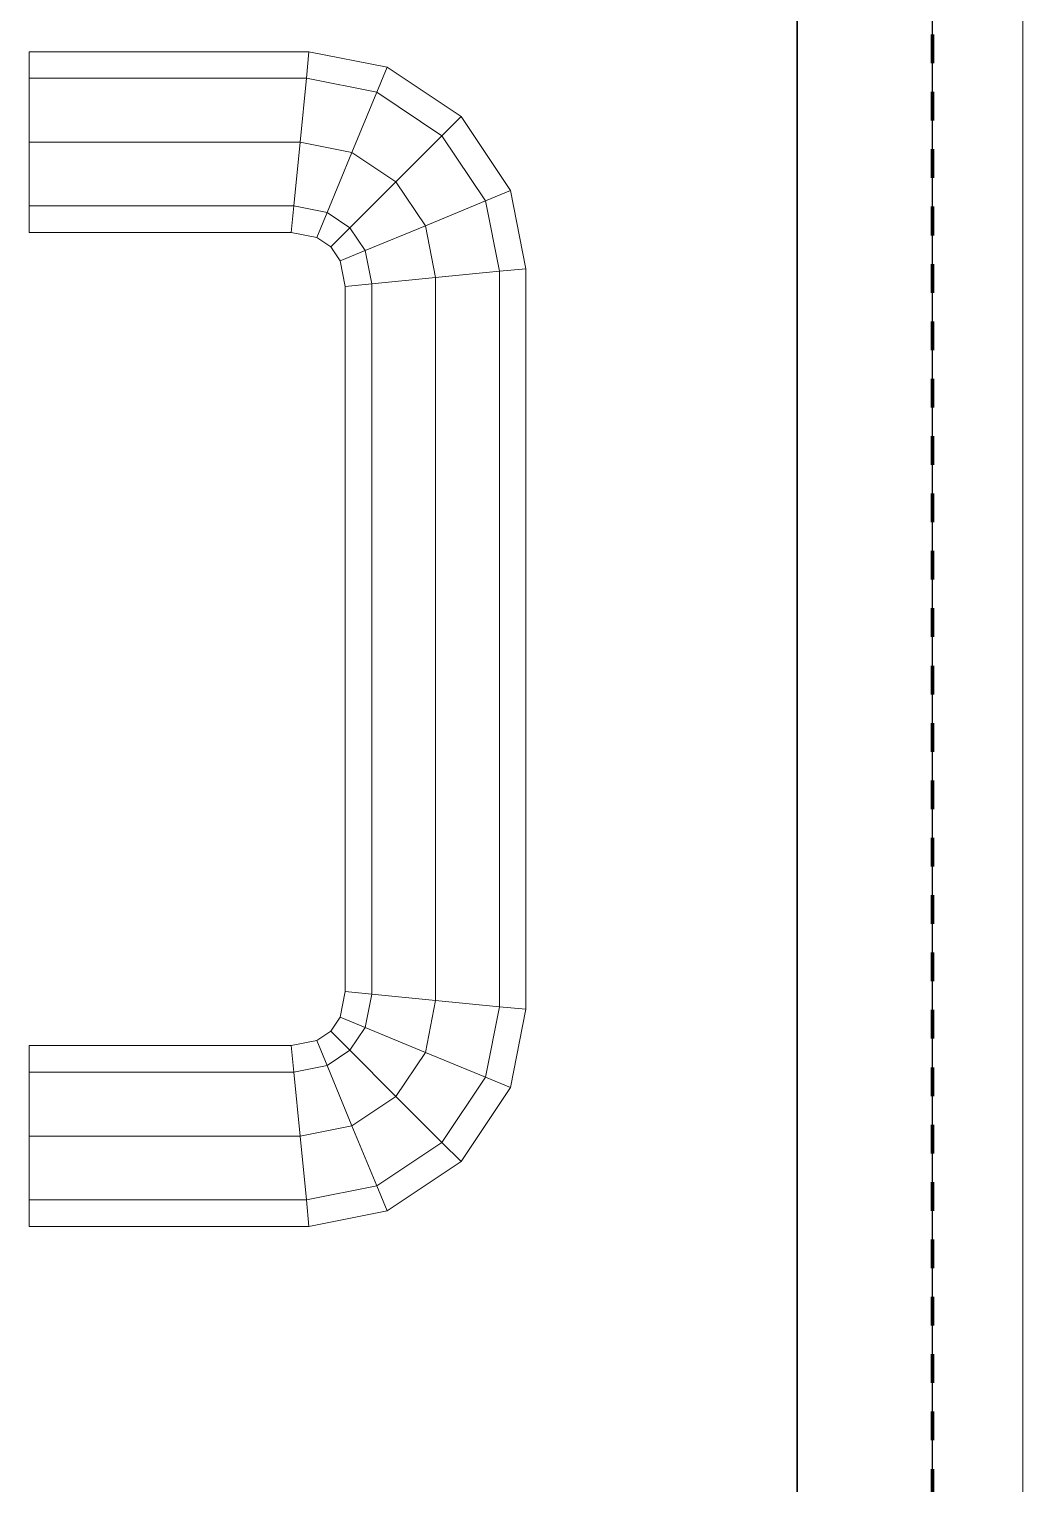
# Model space of a CAD drawing. Header units: millimetres. Extents: x -5300 to 98858, y -5196 to 93886.
# Drawn here: x 42385 to 42495, y 47813.5 to 47974.5 of the extents above; entities that cross this region are included whole.
import ezdxf

# ---------------------------------------------------------------- set-up
doc = ezdxf.new("R2010")
doc.units = ezdxf.units.MM
doc.linetypes.add('Штрих', pattern=[6.35, 3.175, -3.175])
doc.linetypes.add('Штрих_2_', pattern=[6.35, 3.175, -3.175])
for name, color, linetype, lineweight, true_color in [('_Разделитель помещений_', 4, 'Штрих', 70, 0x00ffff), ('Двери', 7, 'Continuous', 18, 0x7f7f7f), ('Стены', 7, 'Continuous', 18, 0x7f7f7f), ('Стены разрез', 7, 'Continuous', 50, 0x7f7f7f)]:
    doc.layers.add(name, color=color, linetype=linetype, lineweight=lineweight, true_color=true_color)

# ---------------------------------------------------------------- blocks, each defined once
blk = doc.blocks.new('СТВ_Перегородка_Кирпич 198583 - СТВ_Перегородка_Кирпич 198583-248116-Подвал')
at = {"layer": 'Стены', "color": 254, "true_color": 0xd4d4d4}
for p, q in [((42470, 47290), (42470, 48790)), ((42470, 48790), (42470, 47290)), ((42485, 48790), (42485, 47290))]:
    blk.add_line(p, q, dxfattribs=at)
at = {"layer": 'Стены разрез', "color": 254, "lineweight": 25, "true_color": 0xd4d4d4}
for p, q in [((42470, 46350), (42470, 52350)), ((42470, 52330), (42470, 46470)), ((42485, 46470), (42485, 52330))]:
    blk.add_line(p, q, dxfattribs=at)
blk = doc.blocks.new('Дп-7 198631 - Дп-7-248154-Подвал')
at = {"layer": 'Двери', "color": 254, "true_color": 0xd4d4d4}
for p, q in [((42485, 48790), (42485, 47290)), ((42485, 47290), (42485, 48790)), ((42485, 47290), (42485, 48790)), ((42485, 48790), (42485, 47290)), ((42495, 47290), (42495, 48790)), ((42495, 48790), (42495, 47290)), ((42485, 48690), (42485, 47390)), ((42485, 47390), (42485, 48690)), ((42485, 48690), (42485, 47390)), ((42485, 47390), (42485, 48690)), ((42495, 48690), (42495, 47390)), ((42495, 47390), (42495, 48690)), ((42385, 47969.07), (42385, 47972)), ((42385, 47972), (42415.98, 47972)), ((42385, 47972), (42385, 47969.07)), ((42385, 47969.07), (42385, 47972)), ((42415.98, 47972), (42385, 47972)), ((42385, 47972), (42385, 47969.07)), ((42415.7, 47969.07), (42415.98, 47972)), ((42415.98, 47972), (42415.7, 47969.07)), ((42415.98, 47972), (42415.7, 47969.07)), ((42415.7, 47969.07), (42415.98, 47972)), ((42415.98, 47972), (42424.64, 47970.28)), ((42424.64, 47970.28), (42415.98, 47972)), ((42423.5, 47967.52), (42424.64, 47970.28)), ((42424.64, 47970.28), (42423.5, 47967.52)), ((42424.64, 47970.28), (42423.5, 47967.52)), ((42423.5, 47967.52), (42424.64, 47970.28)), ((42424.64, 47970.28), (42432.82, 47964.82)), ((42432.82, 47964.82), (42424.64, 47970.28)), ((42415.7, 47969.07), (42385, 47969.07)), ((42385, 47962), (42385, 47969.07)), ((42385, 47969.07), (42415.7, 47969.07)), ((42385, 47969.07), (42385, 47962)), ((42385, 47962), (42385, 47969.07)), ((42385, 47969.07), (42415.7, 47969.07)), ((42415.7, 47969.07), (42385, 47969.07)), ((42385, 47969.07), (42385, 47962)), ((42415, 47962), (42415.7, 47969.07)), ((42415.7, 47969.07), (42415, 47962)), ((42415.7, 47969.07), (42415, 47962)), ((42415, 47962), (42415.7, 47969.07)), ((42423.5, 47967.52), (42415.7, 47969.07)), ((42415.7, 47969.07), (42423.5, 47967.52)), ((42415.7, 47969.07), (42423.5, 47967.52)), ((42423.5, 47967.52), (42415.7, 47969.07)), ((42420.74, 47960.86), (42423.5, 47967.52)), ((42423.5, 47967.52), (42420.74, 47960.86)), ((42423.5, 47967.52), (42420.74, 47960.86)), ((42420.74, 47960.86), (42423.5, 47967.52)), ((42430.7, 47962.7), (42423.5, 47967.52)), ((42423.5, 47967.52), (42430.7, 47962.7)), ((42423.5, 47967.52), (42430.7, 47962.7)), ((42430.7, 47962.7), (42423.5, 47967.52)), ((42430.7, 47962.7), (42432.82, 47964.82)), ((42432.82, 47964.82), (42430.7, 47962.7)), ((42432.82, 47964.82), (42430.7, 47962.7)), ((42430.7, 47962.7), (42432.82, 47964.82)), ((42432.82, 47964.82), (42438.28, 47956.64)), ((42438.28, 47956.64), (42432.82, 47964.82)), ((42415, 47962), (42385, 47962)), ((42385, 47962), (42385, 47954.93)), ((42385, 47954.93), (42385, 47962)), ((42385, 47954.93), (42385, 47962)), ((42385, 47962), (42415, 47962)), ((42415, 47962), (42385, 47962)), ((42385, 47962), (42385, 47954.93)), ((42385, 47962), (42415, 47962)), ((42414.3, 47954.93), (42415, 47962)), ((42415, 47962), (42414.3, 47954.93)), ((42414.3, 47954.93), (42415, 47962)), ((42415, 47962), (42414.3, 47954.93)), ((42420.74, 47960.86), (42415, 47962)), ((42415, 47962), (42420.74, 47960.86)), ((42415, 47962), (42420.74, 47960.86)), ((42420.74, 47960.86), (42415, 47962)), ((42425.61, 47957.61), (42430.7, 47962.7)), ((42430.7, 47962.7), (42425.61, 47957.61)), ((42430.7, 47962.7), (42425.61, 47957.61)), ((42425.61, 47957.61), (42430.7, 47962.7)), ((42435.52, 47955.5), (42430.7, 47962.7)), ((42430.7, 47962.7), (42435.52, 47955.5)), ((42430.7, 47962.7), (42435.52, 47955.5)), ((42435.52, 47955.5), (42430.7, 47962.7)), ((42417.98, 47954.2), (42420.74, 47960.86)), ((42420.74, 47960.86), (42417.98, 47954.2)), ((42420.74, 47960.86), (42417.98, 47954.2)), ((42417.98, 47954.2), (42420.74, 47960.86)), ((42425.61, 47957.61), (42420.74, 47960.86)), ((42420.74, 47960.86), (42425.61, 47957.61)), ((42420.74, 47960.86), (42425.61, 47957.61)), ((42425.61, 47957.61), (42420.74, 47960.86)), ((42420.51, 47952.51), (42425.61, 47957.61)), ((42425.61, 47957.61), (42420.51, 47952.51)), ((42425.61, 47957.61), (42420.51, 47952.51)), ((42420.51, 47952.51), (42425.61, 47957.61)), ((42428.86, 47952.74), (42425.61, 47957.61)), ((42425.61, 47957.61), (42428.86, 47952.74)), ((42425.61, 47957.61), (42428.86, 47952.74)), ((42428.86, 47952.74), (42425.61, 47957.61)), ((42435.52, 47955.5), (42438.28, 47956.64)), ((42438.28, 47956.64), (42435.52, 47955.5)), ((42438.28, 47956.64), (42435.52, 47955.5)), ((42435.52, 47955.5), (42438.28, 47956.64)), ((42438.28, 47956.64), (42440, 47947.98)), ((42440, 47947.98), (42438.28, 47956.64)), ((42385, 47954.93), (42385, 47952)), ((42385, 47952), (42385, 47954.93)), ((42414.3, 47954.93), (42385, 47954.93)), ((42385, 47952), (42385, 47954.93)), ((42385, 47954.93), (42414.3, 47954.93)), ((42414.3, 47954.93), (42385, 47954.93)), ((42385, 47954.93), (42385, 47952)), ((42385, 47954.93), (42414.3, 47954.93)), ((42414.02, 47952), (42414.3, 47954.93)), ((42414.3, 47954.93), (42414.02, 47952)), ((42414.02, 47952), (42414.3, 47954.93)), ((42414.3, 47954.93), (42414.02, 47952)), ((42417.98, 47954.2), (42414.3, 47954.93)), ((42414.3, 47954.93), (42417.98, 47954.2)), ((42414.3, 47954.93), (42417.98, 47954.2)), ((42417.98, 47954.2), (42414.3, 47954.93)), ((42428.86, 47952.74), (42435.52, 47955.5)), ((42435.52, 47955.5), (42428.86, 47952.74)), ((42435.52, 47955.5), (42428.86, 47952.74)), ((42428.86, 47952.74), (42435.52, 47955.5)), ((42437.07, 47947.7), (42435.52, 47955.5)), ((42435.52, 47955.5), (42437.07, 47947.7)), ((42435.52, 47955.5), (42437.07, 47947.7)), ((42437.07, 47947.7), (42435.52, 47955.5)), ((42416.84, 47951.44), (42417.98, 47954.2)), ((42417.98, 47954.2), (42416.84, 47951.44)), ((42417.98, 47954.2), (42416.84, 47951.44)), ((42416.84, 47951.44), (42417.98, 47954.2)), ((42420.51, 47952.51), (42417.98, 47954.2)), ((42417.98, 47954.2), (42420.51, 47952.51)), ((42417.98, 47954.2), (42420.51, 47952.51)), ((42420.51, 47952.51), (42417.98, 47954.2)), ((42414.02, 47952), (42385, 47952)), ((42385, 47952), (42414.02, 47952)), ((42416.84, 47951.44), (42414.02, 47952)), ((42414.02, 47952), (42416.84, 47951.44)), ((42418.4, 47950.4), (42420.51, 47952.51)), ((42420.51, 47952.51), (42418.4, 47950.4)), ((42420.51, 47952.51), (42418.4, 47950.4)), ((42418.4, 47950.4), (42420.51, 47952.51)), ((42422.2, 47949.98), (42420.51, 47952.51)), ((42420.51, 47952.51), (42422.2, 47949.98)), ((42420.51, 47952.51), (42422.2, 47949.98)), ((42422.2, 47949.98), (42420.51, 47952.51)), ((42422.2, 47949.98), (42428.86, 47952.74)), ((42428.86, 47952.74), (42422.2, 47949.98)), ((42428.86, 47952.74), (42422.2, 47949.98)), ((42422.2, 47949.98), (42428.86, 47952.74)), ((42430, 47947), (42428.86, 47952.74)), ((42428.86, 47952.74), (42430, 47947)), ((42428.86, 47952.74), (42430, 47947)), ((42430, 47947), (42428.86, 47952.74)), ((42418.4, 47950.4), (42416.84, 47951.44)), ((42416.84, 47951.44), (42418.4, 47950.4)), ((42419.44, 47948.84), (42418.4, 47950.4)), ((42418.4, 47950.4), (42419.44, 47948.84)), ((42419.44, 47948.84), (42422.2, 47949.98)), ((42422.2, 47949.98), (42419.44, 47948.84)), ((42422.2, 47949.98), (42419.44, 47948.84)), ((42419.44, 47948.84), (42422.2, 47949.98)), ((42420, 47946.02), (42419.44, 47948.84)), ((42419.44, 47948.84), (42420, 47946.02)), ((42422.93, 47946.3), (42422.2, 47949.98)), ((42422.2, 47949.98), (42422.93, 47946.3)), ((42422.2, 47949.98), (42422.93, 47946.3)), ((42422.93, 47946.3), (42422.2, 47949.98)), ((42422.93, 47946.3), (42430, 47947)), ((42430, 47947), (42422.93, 47946.3)), ((42430, 47947), (42422.93, 47946.3)), ((42422.93, 47946.3), (42430, 47947)), ((42430, 47947), (42437.07, 47947.7)), ((42437.07, 47947.7), (42430, 47947)), ((42437.07, 47947.7), (42430, 47947)), ((42430, 47947), (42437.07, 47947.7)), ((42430, 47867), (42430, 47947)), ((42430, 47947), (42430, 47867)), ((42430, 47947), (42430, 47867)), ((42430, 47867), (42430, 47947)), ((42437.07, 47947.7), (42440, 47947.98)), ((42440, 47947.98), (42437.07, 47947.7)), ((42440, 47947.98), (42437.07, 47947.7)), ((42437.07, 47947.7), (42440, 47947.98)), ((42437.07, 47866.3), (42437.07, 47947.7)), ((42437.07, 47947.7), (42437.07, 47866.3)), ((42437.07, 47947.7), (42437.07, 47866.3)), ((42437.07, 47866.3), (42437.07, 47947.7)), ((42440, 47947.98), (42440, 47866.02)), ((42440, 47866.02), (42440, 47947.98)), ((42420, 47946.02), (42422.93, 47946.3)), ((42422.93, 47946.3), (42420, 47946.02)), ((42422.93, 47946.3), (42420, 47946.02)), ((42420, 47946.02), (42422.93, 47946.3)), ((42420, 47867.98), (42420, 47946.02)), ((42420, 47946.02), (42420, 47867.98)), ((42422.93, 47867.7), (42422.93, 47946.3)), ((42422.93, 47946.3), (42422.93, 47867.7)), ((42422.93, 47946.3), (42422.93, 47867.7)), ((42422.93, 47867.7), (42422.93, 47946.3)), ((42419.44, 47865.16), (42420, 47867.98)), ((42420, 47867.98), (42419.44, 47865.16)), ((42420, 47867.98), (42422.93, 47867.7)), ((42422.93, 47867.7), (42420, 47867.98)), ((42422.93, 47867.7), (42420, 47867.98)), ((42420, 47867.98), (42422.93, 47867.7)), ((42422.2, 47864.02), (42422.93, 47867.7)), ((42422.93, 47867.7), (42422.2, 47864.02)), ((42422.93, 47867.7), (42422.2, 47864.02)), ((42422.2, 47864.02), (42422.93, 47867.7)), ((42422.93, 47867.7), (42430, 47867)), ((42430, 47867), (42422.93, 47867.7)), ((42430, 47867), (42422.93, 47867.7)), ((42422.93, 47867.7), (42430, 47867)), ((42428.86, 47861.26), (42430, 47867)), ((42430, 47867), (42428.86, 47861.26)), ((42430, 47867), (42428.86, 47861.26)), ((42428.86, 47861.26), (42430, 47867)), ((42430, 47867), (42437.07, 47866.3)), ((42437.07, 47866.3), (42430, 47867)), ((42437.07, 47866.3), (42430, 47867)), ((42430, 47867), (42437.07, 47866.3)), ((42418.4, 47863.6), (42419.44, 47865.16)), ((42419.44, 47865.16), (42418.4, 47863.6)), ((42419.44, 47865.16), (42422.2, 47864.02)), ((42422.2, 47864.02), (42419.44, 47865.16)), ((42422.2, 47864.02), (42419.44, 47865.16)), ((42419.44, 47865.16), (42422.2, 47864.02)), ((42435.52, 47858.5), (42437.07, 47866.3)), ((42437.07, 47866.3), (42435.52, 47858.5)), ((42437.07, 47866.3), (42435.52, 47858.5)), ((42435.52, 47858.5), (42437.07, 47866.3)), ((42437.07, 47866.3), (42440, 47866.02)), ((42440, 47866.02), (42437.07, 47866.3)), ((42440, 47866.02), (42437.07, 47866.3)), ((42437.07, 47866.3), (42440, 47866.02)), ((42440, 47866.02), (42438.28, 47857.36)), ((42438.28, 47857.36), (42440, 47866.02)), ((42416.84, 47862.56), (42418.4, 47863.6)), ((42418.4, 47863.6), (42416.84, 47862.56)), ((42418.4, 47863.6), (42420.51, 47861.49)), ((42420.51, 47861.49), (42418.4, 47863.6)), ((42420.51, 47861.49), (42418.4, 47863.6)), ((42418.4, 47863.6), (42420.51, 47861.49)), ((42420.51, 47861.49), (42422.2, 47864.02)), ((42422.2, 47864.02), (42420.51, 47861.49)), ((42422.2, 47864.02), (42420.51, 47861.49)), ((42420.51, 47861.49), (42422.2, 47864.02)), ((42422.2, 47864.02), (42428.86, 47861.26)), ((42428.86, 47861.26), (42422.2, 47864.02)), ((42428.86, 47861.26), (42422.2, 47864.02)), ((42422.2, 47864.02), (42428.86, 47861.26)), ((42385, 47859.07), (42385, 47862)), ((42385, 47862), (42414.02, 47862)), ((42385, 47862), (42385, 47859.07)), ((42414.02, 47862), (42385, 47862)), ((42414.02, 47862), (42416.84, 47862.56)), ((42416.84, 47862.56), (42414.02, 47862)), ((42414.02, 47862), (42414.3, 47859.07)), ((42414.3, 47859.07), (42414.02, 47862)), ((42414.3, 47859.07), (42414.02, 47862)), ((42414.02, 47862), (42414.3, 47859.07)), ((42416.84, 47862.56), (42417.98, 47859.8)), ((42417.98, 47859.8), (42416.84, 47862.56)), ((42417.98, 47859.8), (42416.84, 47862.56)), ((42416.84, 47862.56), (42417.98, 47859.8)), ((42417.98, 47859.8), (42420.51, 47861.49)), ((42420.51, 47861.49), (42417.98, 47859.8)), ((42420.51, 47861.49), (42417.98, 47859.8)), ((42417.98, 47859.8), (42420.51, 47861.49)), ((42420.51, 47861.49), (42425.61, 47856.39)), ((42425.61, 47856.39), (42420.51, 47861.49)), ((42425.61, 47856.39), (42420.51, 47861.49)), ((42420.51, 47861.49), (42425.61, 47856.39)), ((42425.61, 47856.39), (42428.86, 47861.26)), ((42428.86, 47861.26), (42425.61, 47856.39)), ((42428.86, 47861.26), (42425.61, 47856.39)), ((42425.61, 47856.39), (42428.86, 47861.26)), ((42428.86, 47861.26), (42435.52, 47858.5)), ((42435.52, 47858.5), (42428.86, 47861.26)), ((42435.52, 47858.5), (42428.86, 47861.26)), ((42428.86, 47861.26), (42435.52, 47858.5)), ((42385, 47852), (42385, 47859.07)), ((42385, 47859.07), (42414.3, 47859.07)), ((42414.3, 47859.07), (42385, 47859.07)), ((42385, 47859.07), (42385, 47852)), ((42414.3, 47859.07), (42385, 47859.07)), ((42385, 47859.07), (42414.3, 47859.07)), ((42414.3, 47859.07), (42417.98, 47859.8)), ((42417.98, 47859.8), (42414.3, 47859.07)), ((42417.98, 47859.8), (42414.3, 47859.07)), ((42414.3, 47859.07), (42417.98, 47859.8)), ((42414.3, 47859.07), (42415, 47852)), ((42415, 47852), (42414.3, 47859.07)), ((42415, 47852), (42414.3, 47859.07)), ((42414.3, 47859.07), (42415, 47852)), ((42417.98, 47859.8), (42420.74, 47853.14)), ((42420.74, 47853.14), (42417.98, 47859.8)), ((42420.74, 47853.14), (42417.98, 47859.8)), ((42417.98, 47859.8), (42420.74, 47853.14)), ((42430.7, 47851.3), (42435.52, 47858.5)), ((42435.52, 47858.5), (42430.7, 47851.3)), ((42435.52, 47858.5), (42430.7, 47851.3)), ((42430.7, 47851.3), (42435.52, 47858.5)), ((42435.52, 47858.5), (42438.28, 47857.36)), ((42438.28, 47857.36), (42435.52, 47858.5)), ((42438.28, 47857.36), (42435.52, 47858.5)), ((42435.52, 47858.5), (42438.28, 47857.36)), ((42438.28, 47857.36), (42432.82, 47849.18)), ((42432.82, 47849.18), (42438.28, 47857.36)), ((42420.74, 47853.14), (42425.61, 47856.39)), ((42425.61, 47856.39), (42420.74, 47853.14)), ((42425.61, 47856.39), (42420.74, 47853.14)), ((42420.74, 47853.14), (42425.61, 47856.39)), ((42425.61, 47856.39), (42430.7, 47851.3)), ((42430.7, 47851.3), (42425.61, 47856.39)), ((42430.7, 47851.3), (42425.61, 47856.39)), ((42425.61, 47856.39), (42430.7, 47851.3)), ((42385, 47844.93), (42385, 47852)), ((42385, 47852), (42415, 47852)), ((42415, 47852), (42385, 47852)), ((42385, 47852), (42385, 47844.93)), ((42415, 47852), (42385, 47852)), ((42385, 47852), (42415, 47852)), ((42415, 47852), (42420.74, 47853.14)), ((42420.74, 47853.14), (42415, 47852)), ((42420.74, 47853.14), (42415, 47852)), ((42415, 47852), (42420.74, 47853.14)), ((42415, 47852), (42415.7, 47844.93)), ((42415.7, 47844.93), (42415, 47852)), ((42415.7, 47844.93), (42415, 47852)), ((42415, 47852), (42415.7, 47844.93)), ((42420.74, 47853.14), (42423.5, 47846.48)), ((42423.5, 47846.48), (42420.74, 47853.14)), ((42423.5, 47846.48), (42420.74, 47853.14)), ((42420.74, 47853.14), (42423.5, 47846.48)), ((42423.5, 47846.48), (42430.7, 47851.3)), ((42430.7, 47851.3), (42423.5, 47846.48)), ((42430.7, 47851.3), (42423.5, 47846.48)), ((42423.5, 47846.48), (42430.7, 47851.3)), ((42430.7, 47851.3), (42432.82, 47849.18)), ((42432.82, 47849.18), (42430.7, 47851.3)), ((42432.82, 47849.18), (42430.7, 47851.3)), ((42430.7, 47851.3), (42432.82, 47849.18)), ((42432.82, 47849.18), (42424.64, 47843.72)), ((42424.64, 47843.72), (42432.82, 47849.18)), ((42415.7, 47844.93), (42423.5, 47846.48)), ((42423.5, 47846.48), (42415.7, 47844.93)), ((42423.5, 47846.48), (42415.7, 47844.93)), ((42415.7, 47844.93), (42423.5, 47846.48)), ((42423.5, 47846.48), (42424.64, 47843.72)), ((42424.64, 47843.72), (42423.5, 47846.48)), ((42424.64, 47843.72), (42423.5, 47846.48)), ((42423.5, 47846.48), (42424.64, 47843.72)), ((42385, 47842), (42385, 47844.93)), ((42385, 47844.93), (42415.7, 47844.93)), ((42415.7, 47844.93), (42385, 47844.93)), ((42385, 47844.93), (42385, 47842)), ((42415.7, 47844.93), (42385, 47844.93)), ((42385, 47844.93), (42415.7, 47844.93)), ((42415.7, 47844.93), (42415.98, 47842)), ((42415.98, 47842), (42415.7, 47844.93)), ((42415.98, 47842), (42415.7, 47844.93)), ((42415.7, 47844.93), (42415.98, 47842)), ((42424.64, 47843.72), (42415.98, 47842)), ((42415.98, 47842), (42424.64, 47843.72)), ((42415.98, 47842), (42385, 47842)), ((42385, 47842), (42415.98, 47842))]:
    blk.add_line(p, q, dxfattribs=at)
blk = doc.blocks.new('Дп-7 198631 - Дп-7 198631-248158-Подвал')
blk.add_blockref('Дп-7 198631 - Дп-7-248154-Подвал', (0, 0))

msp = doc.modelspace()

# ---------------------------------------------------------------- linework, layer by layer
at = {"layer": '_Разделитель помещений_', "color": 131, "linetype": 'Штрих_2_', "true_color": 0xaaffff}
msp.add_line((42485, 52330), (42485, 46485), dxfattribs=at)

# ---------------------------------------------------------------- block references
at = {"layer": 'Двери', "color": 254, "true_color": 0xd4d4d4}
msp.add_blockref('Дп-7 198631 - Дп-7 198631-248158-Подвал', (0, 0), dxfattribs=at)
at = {"layer": 'Стены', "color": 254, "true_color": 0xd4d4d4}
msp.add_blockref('СТВ_Перегородка_Кирпич 198583 - СТВ_Перегородка_Кирпич 198583-248116-Подвал', (0, 0), dxfattribs=at)

doc.saveas('drawing.dxf')
